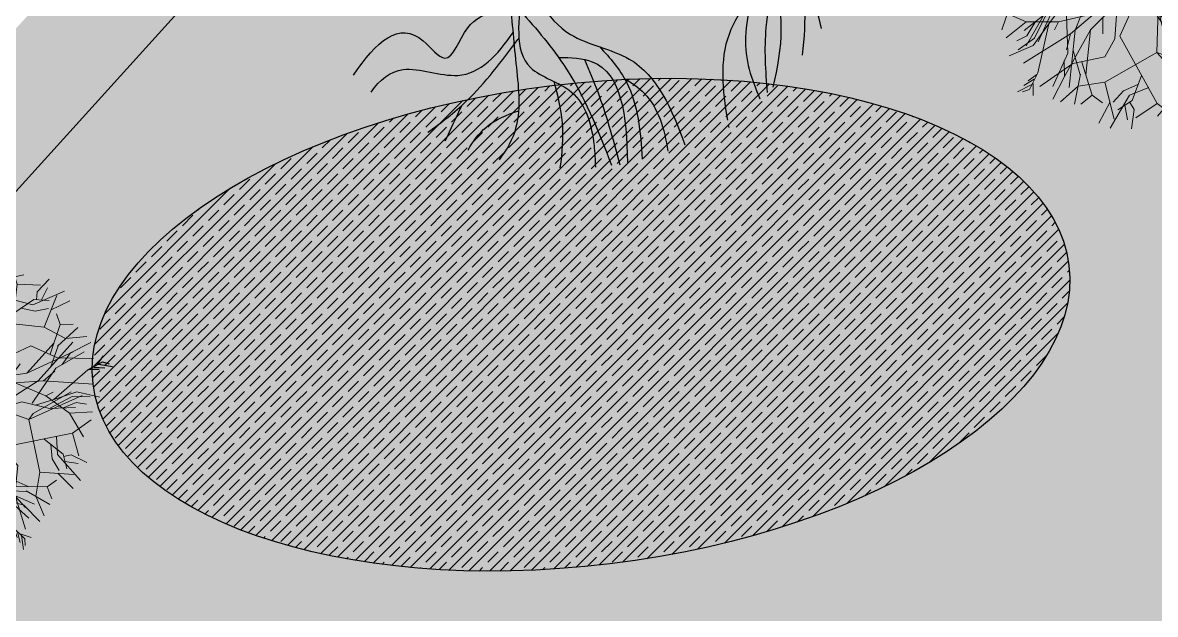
# Model space of a CAD drawing. Header units: millimetres. Extents: x -1042495 to -977915, y 3191218 to 3280168.
# Drawn here: x -1006083 to -994476, y 3268051 to 3274109 of the extents above; entities that cross this region are included whole.
import ezdxf

# ---------------------------------------------------------------- set-up
doc = ezdxf.new("R2010")
doc.units = ezdxf.units.MM
doc.layers.get('0').update_dxf_attribs({"lineweight": 15})
for name, color, linetype in [('000 Дом', 7, 'Continuous'), ('000 Привязки', 1, 'Continuous'), ('Trees', 92, 'Continuous'), ('Сосны существующие', 55, 'Continuous')]:
    doc.layers.add(name, color=color, linetype=linetype)
for name, color, linetype, lineweight in [('_ВК_К2(Ливневая)', 32, 'Канализация дожд очищенного стока', 30), ('вода', 157, 'Continuous', 0), ('деревья', 118, 'Continuous', 0), ('изгородь лиственная', 99, 'Continuous', 35)]:
    doc.layers.add(name, color=color, linetype=linetype, lineweight=lineweight)
doc.linetypes.add('Канализация дожд очищенного стока', pattern='A,10,-2,["К2-1",Standard,S=1.75,R=0,X=-1,Y=-1],-6', length=18)

# ---------------------------------------------------------------- blocks, each defined once
blk = doc.blocks.new('kuk')
h = blk.add_hatch(color=79)
edge = h.paths.add_edge_path()
edge.add_spline(control_points=[(42118.70245555053, 9572.610501919959), (42118.51148086353, 9621.383568395588), (42112.88775353153, 9736.902112695549), (42103.27618027398, 9939.922439933014), (41828.03718720157, 10021.84808445026), (41976.31665729223, 10178.61039581728), (42121.08890127442, 10026.95672017436), (42339.61048832507, 10042.89276663787), (42500.88038389137, 10056.52366963978), (42575.83301402837, 10063.75458616166)], knot_values=[870.2592256533258, 870.2592256533258, 870.2592256533258, 870.2592256533258, 1017.492147533328, 1216.085393553844, 1444.783941661861, 1538.953774334001, 1675.172457199902, 1944.284785000154, 2170.255095846381, 2170.255095846381, 2170.255095846381, 2170.255095846381], degree=3, periodic=0)
edge.add_spline(control_points=[(42575.83301402837, 10063.75458616167), (42568.50436783834, 10069.25501941686), (42559.11969187035, 10076.28697780111), (42549.74602030165, 10083.31238127735), (42547.69270120163, 10084.8513800468)], knot_values=[800.2068076794948, 800.2068076794948, 800.2068076794948, 800.2068076794948, 827.618299149897, 835.3093146752901, 835.3093146752901, 835.3093146752901, 835.3093146752901], degree=3, periodic=0)
edge.add_spline(control_points=[(42547.69270120165, 10084.85138004682), (42477.92035042593, 10079.79643981689), (42268.89360076669, 10110.85403731142), (41996.10906152218, 10127.5179185163), (41972.11511892, 10396.71243285707), (42004.03751165436, 10605.58065658231), (41774.50634144855, 10820.10969343207), (41641.78169802333, 11011.92063196362), (41629.38611638643, 11161.5686064512)], knot_values=[662.5209045612287, 662.5209045612287, 662.5209045612287, 662.5209045612287, 870.5487838410709, 1192.489053920474, 1347.311952054067, 1604.801170425202, 1787.523502055109, 2245.013428419982, 2245.013428419982, 2245.013428419982, 2245.013428419982], degree=3, periodic=0)
edge.add_spline(control_points=[(41629.38611638642, 11161.56860645121), (41625.17977546389, 11167.59878853697), (41615.90660435554, 11175.32198139933), (41605.6959189373, 11153.86769927343), (41600.54308818163, 11150.95328846361), (41599.85063968982, 11150.72012590583)], knot_values=[44.67651487797858, 44.67651487797858, 44.67651487797858, 44.67651487797858, 63.45967183674239, 85.97367081086685, 89.54853225024308, 89.54853225024308, 89.54853225024308, 89.54853225024308], degree=3, periodic=0)
edge.add_spline(control_points=[(41599.85063968982, 11150.72012590579), (41599.28733255187, 11099.97555187472), (41610.044492195, 10979.55147085), (41741.4591646418, 10808.85628926316), (41940.09863367376, 10588.25520659883), (41828.08385765617, 10410.42171458662), (41771.20066712721, 10320.11455361912)], knot_values=[0, 0, 0, 0, 149.4206191630008, 363.1700166445556, 640.4795314646232, 926.5995446511216, 926.5995446511216, 926.5995446511216, 926.5995446511216], degree=3, periodic=0)
edge.add_spline(control_points=[(41771.20066712721, 10320.11455361912), (41695.37207499499, 10314.26742733186), (41527.70772504908, 10301.33886568463), (41266.75169849607, 10411.91552298373), (41186.36993391102, 10688.53878012498), (41228.80622212666, 10854.72058716808), (41259.04968726257, 10931.5799209981)], knot_values=[0, 0, 0, 0, 228.347317750915, 504.8980010843017, 766.5752276840291, 1011.585655749663, 1011.585655749663, 1011.585655749663, 1011.585655749663], degree=3, periodic=0)
edge.add_spline(control_points=[(41259.04968726253, 10931.57992099803), (41263.77522824338, 10954.76725486915), (41267.8055131755, 10977.9686487806), (41270.3043173751, 11001.20101355655)], knot_values=[641.0062101829742, 641.0062101829742, 641.0062101829742, 641.0062101829742, 711.4068882583072, 711.4068882583072, 711.4068882583072, 711.4068882583072], degree=3, periodic=0)
edge.add_spline(control_points=[(41270.30431737509, 11001.20101355654), (41240.51089273977, 10948.22308048407), (41149.96833050664, 10816.36496202172), (41115.03543925489, 10582.32040093462), (41181.41740164826, 10414.93892833623), (41222.17460000132, 10365.32905908839)], knot_values=[2393.541726370206, 2393.541726370206, 2393.541726370206, 2393.541726370206, 2575.344291695007, 2872.618066596236, 3068.260875332532, 3068.260875332532, 3068.260875332532, 3068.260875332532], degree=3, periodic=0)
edge.add_spline(control_points=[(41222.17460000132, 10365.32905908839), (41232.39692740579, 10354.73518907069), (41242.68478816102, 10344.18247647449), (41252.97264891624, 10333.6297638783)], knot_values=[1092.159775295996, 1092.159775295996, 1092.159775295996, 1092.159775295996, 1135.427609766896, 1135.427609766896, 1135.427609766896, 1135.427609766896], degree=3, periodic=0)
edge.add_spline(control_points=[(41252.97264891623, 10333.62976387831), (41312.47526769513, 10282.35583718283), (41479.89525903799, 10243.86764620215), (41736.13086288715, 10163.57594335989), (41750.78968620272, 9892.332783800219), (41645.77022607178, 9691.978697925771), (41479.50220852446, 9568.284328220076), (41396.0501812611, 9579.624857188584), (41389.32346238778, 9580.985584299176)], knot_values=[1129.368166539482, 1129.368166539482, 1129.368166539482, 1129.368166539517, 1374.649466240999, 1629.387060471888, 1840.557481397005, 2074.506203613566, 2325.854043966237, 2348.008092964913, 2348.008092964913, 2348.008092964913, 2348.008092964913], degree=3, periodic=0)
edge.add_spline(control_points=[(41389.32346238779, 9580.985584299175), (41392.91082982747, 9574.986272249258), (41395.46722573383, 9567.644028415052), (41394.58590952103, 9560.248569419324), (41394.32649281577, 9558.917581164153)], knot_values=[39.53844287242089, 39.53844287242089, 39.53844287242089, 39.53844287242089, 61.35247244489231, 66.1332097797596, 66.1332097797596, 66.1332097797596, 66.1332097797596], degree=3, periodic=0)
edge.add_spline(control_points=[(41394.32649281577, 9558.917581164156), (41515.6997095492, 9548.340023577837), (41687.24408200163, 9704.717635599187), (41827.91540799243, 10021.6569444364), (42011.46417424718, 9848.087903634038), (42085.65507792266, 9715.237165824414), (42100.8588892412, 9586.500850168357)], knot_values=[852.2460950200016, 852.2460950200016, 852.2460950200016, 852.2460950200016, 1249.638149664189, 1485.156298665823, 1546.069788815106, 1930.433500069827, 1930.433500069827, 1930.433500069827, 1930.433500069827], degree=3, periodic=0)
edge.add_spline(control_points=[(42100.85888924119, 9586.500850168357), (42106.91248521781, 9581.888676751332), (42112.86864302251, 9577.259969462348), (42118.70245555053, 9572.61050191996)], knot_values=[76.87140819499524, 76.87140819499524, 76.87140819499524, 76.87140819499524, 96.52124541969789, 96.52124541969789, 96.52124541969789, 96.52124541969789], degree=3, periodic=0)
at = {"color": 79}
for points, knots in [([(41811.54232356326, 11700.16795422133), (41743.06276466454, 11584.94134836956), (41654.2678118461, 11419.50792442627), (41602.11762647008, 11069.77596431242), (41770.7371772328, 10823.63250546761), (42004.03751165436, 10605.58065658231), (41972.11511892, 10396.71243285707), (41996.10906152218, 10127.5179185163), (42334.61620314587, 10106.83917033415), (42695.09374382489, 10043.33110466653), (42776.3407648294, 10376.8950209276), (42989.10735178507, 10433.03155229378), (43113.54944689757, 10440.02410144643), (43146.5780243941, 10440.58016230183)], [86.72932173240594, 86.72932173240594, 86.72932173240594, 86.72932173240594, 484.9842139725721, 647.7796200633504, 1120.010830926102, 1302.733162556008, 1560.222380927143, 1715.045279060737, 2036.98554914014, 2410.00170030609, 2631.849358102644, 2900.441634017221, 2999.039400777974, 2999.039400777974, 2999.039400777974, 2999.039400777974]), ([(42502.23237186683, 11491.33933325077), (42363.34709903443, 11460.69628030243), (42167.84353123992, 11395.53962201846), (42042.08168539082, 11135.13987766189), (42117.15844378541, 10909.33436210965), (42104.7666778473, 10681.56151820635), (42007.9025223151, 10570.36225939167), (41980.3910595159, 10541.45700887838)], [106.4078338214958, 106.4078338214958, 106.4078338214958, 106.4078338214958, 508.0287641420907, 711.179884559338, 886.5979065571522, 1209.170566515845, 1327.328361209852, 1327.328361209852, 1327.328361209852, 1327.328361209852]), ([(42626.3913486699, 11404.00741546492), (42464.73722268704, 11422.71225649574), (42251.12417825883, 11427.04757121681), (42098.63788567282, 11288.68721761781), (42058.52793806178, 11246.65718651843)], [117.6535699869122, 117.6535699869122, 117.6535699869122, 117.6535699869122, 568.0302803283104, 738.3838458100794, 738.3838458100794, 738.3838458100794, 738.3838458100794]), ([(42775.03331949486, 11268.00423274758), (42594.72469048859, 11309.57976360463), (42355.61049721086, 11340.31223092607), (42021.56933293672, 11094.57378161783), (42235.63189087552, 10817.78649627793), (42105.95689278358, 10590.62283400997), (42021.50443352977, 10502.42641289841), (41983.13234657617, 10463.51666630961)], [110.0568225887295, 110.0568225887295, 110.0568225887295, 110.0568225887295, 640.4688636408155, 819.937474170335, 1178.422451917899, 1381.573572335169, 1546.996836853823, 1546.996836853823, 1546.996836853823, 1546.996836853823]), ([(42294.94473871766, 11268.47684317923), (42362.5232812125, 11253.69481662252), (42529.50229323314, 11220.41260584352), (42699.61325136261, 11230.66019932796), (42800.99740369804, 11239.73051645674)], [45.63339632055304, 45.63339632055304, 45.63339632055304, 45.63339632055304, 252.1814182955538, 555.2884261304242, 555.2884261304242, 555.2884261304242, 555.2884261304242]), ([(42129.23629617848, 10979.39438537369), (42154.98584717964, 11043.71623257419), (42224.90952966418, 11218.38414892993), (42548.58501777025, 11098.81896462991), (42740.31119657547, 11167.11022313236), (42830.40518666638, 11205.69945838294)], [0, 0, 0, 0, 185.4986812577011, 503.7272645640662, 798.1540504726267, 798.1540504726267, 798.1540504726267, 798.1540504726267]), ([(42357.69652991036, 11160.829091695), (42413.4884795131, 11121.51852574951), (42583.42038379077, 11010.00385247795), (42788.790128817, 11031.09050279407), (42928.49660457, 11054.55121202785)], [37.21260792841111, 37.21260792841111, 37.21260792841111, 37.21260792841111, 236.834510726458, 638.6108580069151, 638.6108580069151, 638.6108580069151, 638.6108580069151]), ([(42192.88164425938, 10088.73738237121), (42326.77738602563, 10149.72973433255), (42557.21480110272, 10254.69886733141), (42623.88186257898, 10690.62708494706), (42879.50282064098, 10796.39294083935), (43043.39619927933, 10856.48510252158)], [0, 0, 0, 0, 411.3316460272588, 707.9104981202695, 1185.977646545138, 1185.977646545138, 1185.977646545138, 1185.977646545138]), ([(42734.70697463628, 10575.0413649809), (42754.88745358289, 10609.65695549101), (42833.19949907948, 10722.45235726004), (42968.50674012005, 10761.13783414289), (43073.62755889205, 10778.21828572082)], [93.57964698150425, 93.57964698150425, 93.57964698150425, 93.57964698150425, 211.7905288431525, 510.4790930054103, 510.4790930054103, 510.4790930054103, 510.4790930054103]), ([(42588.39471431597, 10460.58018110551), (42639.56000310287, 10509.86582349438), (42786.956006885, 10631.73387241871), (42982.37216219064, 10651.79019204084), (43109.80433385109, 10658.21965738288)], [124.939907204068, 124.939907204068, 124.939907204068, 124.939907204068, 334.0642695739998, 700.720761932643, 700.720761932643, 700.720761932643, 700.720761932643]), ([(42637.56894045136, 10269.72905143166), (42637.34171471424, 10327.4626271196), (42650.18878098105, 10557.79564831691), (42908.75343701881, 10585.25096981823), (43125.22537545287, 10589.91434420713)], [49.56483382049256, 49.56483382049256, 49.56483382049256, 49.56483382049256, 210.8071693159835, 724.6733042370374, 724.6733042370374, 724.6733042370374, 724.6733042370374]), ([(42646.79139875725, 10389.693573297), (42696.65240145207, 10411.23850256089), (42796.11061517403, 10453.28688369089), (42960.01501698936, 10506.6931685588), (43073.7856515499, 10537.68292790107), (43135.89754140019, 10554.1206447539)], [36.87130351325237, 36.87130351325237, 36.87130351325237, 36.87130351325237, 199.7376443159611, 360.7429613297645, 553.4832749704183, 553.4832749704183, 553.4832749704183, 553.4832749704183]), ([(42402.91236180946, 10076.01386113864), (42489.27746390004, 10152.5083856159), (42705.94802300441, 10344.41589207064), (42974.33270512264, 10453.36117663539), (43137.97874177554, 10515.2876368513)], [0, 0, 0, 0, 343.8637525709091, 862.6765872067708, 862.6765872067708, 862.6765872067708, 862.6765872067708]), ([(43151.18667026713, 10277.52971012177), (43080.62613407886, 10287.73535172854), (42945.61019234066, 10297.36601722222), (42813.00051065586, 10267.08032833184), (42749.59584006404, 10249.07518755599)], [196.9284267897876, 196.9284267897876, 196.9284267897876, 196.9284267897876, 409.6109264593981, 605.7056722582904, 605.7056722582904, 605.7056722582904, 605.7056722582904]), ([(43112.75095542745, 9993.897353399272), (43065.95363676615, 10030.46185407814), (42933.94894861476, 10104.2411774405), (42653.727620548, 10069.7208878801), (42370.52351037704, 10045.14714965968), (42121.08890127442, 10026.95672017436), (41976.31665729223, 10178.61039581728), (41828.03718720157, 10021.84808445026), (42103.27618027398, 9939.922439933014), (42114.87962582943, 9694.828816794774), (42124.70704857377, 9495.004300917904), (42087.7094235827, 9287.347822908465), (41999.52082601472, 9133.72480478782), (41994.20879431425, 9010.595111551116), (41995.5174663769, 8957.816197409247)], [305.572588576106, 305.572588576106, 305.572588576106, 305.572588576106, 485.9987317620114, 780.9525720785175, 1096.229536499553, 1365.341864299804, 1501.560547165705, 1595.730379837845, 1824.428927945863, 2023.022173966378, 2289.317796157479, 2434.80399185076, 2648.538671117886, 2804.742755203982, 2804.742755203982, 2804.742755203982, 2804.742755203982]), ([(42984.66036874906, 9661.56281662532), (42940.53493202227, 9724.594730844667), (42817.22182855342, 9883.164911878366), (42651.68664126426, 10006.9096624888), (42549.74602030165, 10083.31238127735), (42547.69270120163, 10084.8513800468)], [223.228005660777, 223.228005660777, 223.228005660777, 223.228005660777, 453.5622762531424, 827.618299149897, 835.3093146752901, 835.3093146752901, 835.3093146752901, 835.3093146752901]), ([(43068.76647252697, 9848.417809497423), (43027.14826157061, 9871.90878529965), (42944.02021092433, 9931.639531952625), (42903.94141863582, 10028.69605040743), (42885.16873581005, 10084.65002681966)], [119.9931796869897, 119.9931796869897, 119.9931796869897, 119.9931796869897, 260.9127864676389, 431.7658415393169, 431.7658415393169, 431.7658415393169, 431.7658415393169]), ([(42719.29238309016, 9316.472717165401), (42564.33490264796, 9420.64156947095), (42433.75529449809, 9559.91850350098), (42706.24748546819, 9760.907192188262), (42482.10442593097, 9826.746366997848), (42420.74310073761, 9951.318430718904), (42425.73896595489, 10024.68692482968), (42430.32989771693, 10050.71276386701)], [162.8090856831513, 162.8090856831513, 162.8090856831513, 162.8090856831513, 573.9217688907703, 702.0376840706795, 878.1344772023654, 1024.54984870061, 1103.879036731555, 1103.879036731555, 1103.879036731555, 1103.879036731555]), ([(42798.18380408217, 9397.357557347686), (42741.52985674884, 9438.3897405528), (42651.47905019045, 9546.091963440398), (42780.1854371298, 9847.360548050536), (42626.60409102595, 9985.904318653505), (42521.03625812904, 10058.61954642639)], [219.0802833421253, 219.0802833421253, 219.0802833421253, 219.0802833421253, 421.9030964384481, 676.7005482502788, 1014.097759534553, 1014.097759534553, 1014.097759534553, 1014.097759534553])]:
    blk.add_open_spline(points, degree=3, knots=knots, dxfattribs=at)
for points in [[(42950.13415357938, 11058.24970885341), (42954.41123941573, 11058.99231567442), (42958.69002413875, 11059.74127939014), (42962.97012760852, 11060.49517759285)], [(43025.1736157028, 9742.423734929416), (42969.80304149857, 9768.469319498334), (42914.43246729433, 9794.514904067253), (42859.0618930901, 9820.56048863617)]]:
    blk.add_open_spline(points, degree=3, dxfattribs=at)
blk = doc.blocks.new('й5')
at = {"layer": 'изгородь лиственная', "lineweight": 0}
h = blk.add_hatch(color=86, dxfattribs=at)
h.paths.add_polyline_path([(19.18847946937603, 141.2098872812967), (2.165456650225678, 154.3448736084429), (-24.04325981329021, 108.4796197972828), (3.52502605850168, 93.00273458332958), (14.9290094684402, 62.75882348800587), (20.70947005104972, 101.1386594050964), (23.08818225211871, 103.8715613790664)])
h.paths.add_polyline_path([(-95.47287169720221, 120.629043610028), (-99.53465272480389, 126.3097968920592), (-129.3019126696745, 127.3776968967395), (-93.94692618161207, 109.7002036527083), (-57.7950079174916, 49.44700654584449), (1.651542507970589, 36.77056902446202), (0.2175589384423802, 41.18391664897717), (-12.85363739315653, 60.60265625689863)])
h.paths.add_polyline_path([(-8.812998794062878, -47.00145999070446), (-0.2620902628113981, -15.83052867246442), (-27.49768264692102, -43.48279868880127), (-31.02846071857493, -44.29559087846792), (-49.82045220494911, -76.79511885890315), (-43.7690887007775, -97.42742778098182), (4.393128101815819, -75.72675501519916)])
h.paths.add_polyline_path([(7.183579986551194, -96.22703534809625), (9.138866937893908, -86.04944457060992), (4.393128101815819, -75.72675501519916), (-43.7690887007775, -97.42742778098182), (-28.13107022877375, -150.7457299820708), (-17.95098563501961, -166.7723407331468)])
h.paths.add_polyline_path([(66.39736538146099, -47.80714744716897), (25.75511885696324, -2.609888424482051), (24.32113528743503, -7.023236049000843), (23.48190649686148, -30.4163828346791), (55.03964587651717, -127.5411177939204), (54.98663275418221, -134.5243987259892), (78.4411560518929, -152.8851043748327), (60.2289409734949, -117.8025722697821)])
h.paths.add_polyline_path([(178.7901866982284, 6.115832692757976), (172.1650738183816, 8.324203652708093), (70.04208396958711, 8.324203652708093), (122.6448291810811, -10.8784222410759), (147.4111141569156, -15.00613640371375)])
h.paths.add_polyline_path([(99.84329009438807, 43.76518866426704), (44.29899751654011, 19.0788364074433), (48.05321524087049, 16.35123757132533), (70.04208396958711, 8.324203652708093), (172.1650738183816, 8.324203652708093), (178.7901866982284, 6.115832692757976), (203.5001017432805, 22.74863983742762), (164.5067470122012, 16.26889263711564)])
h.paths.add_polyline_path([(83.46107381838374, 59.01220365271001), (89.66139751288574, 90.01382212526369), (81.75074180480442, 91.65850359286924), (66.93514777740347, 77.78217757809398), (39.22634160640882, 35.66396674018324), (58.22142977017211, 38.82048841414144)])
h.paths.add_polyline_path([(79.14322222550982, 161.7017983939004), (83.29078028688673, 167.3202310129491), (75.10782434613793, 195.9605768055335), (69.22082086534647, 156.8733406921638), (23.08818225211871, 103.8715613790628), (29.40216808243713, 43.41729760341332), (33.1563858067675, 46.14489643953129), (47.58548284583958, 64.57706343465543)])
h.paths.add_polyline_path([(-3.993087671042304, 20.37128439741718), (-21.215793693671, 28.98263740873517), (-53.50348709637183, 27.48268717980318), (-76.74194847122999, 6.046309809447848), (-71.30881307809614, 0.06596779064784641), (-51.16644594067475, 2.58376368282552)])
at = {"layer": 'Trees', "color": 86}
for p, q in [((114.7031678128551, -488.1548860995026), (142.1878726513532, -539.6832175463969)), ((117.0469465503411, -494.1205969028961), (117.1941836191982, -527.2005648249724)), ((124.1552388083364, -509.3838740993197), (121.5829623168393, -546.9849954577439)), ((133.776739425608, -525.3665097202647), (125.7311958651408, -574.6127581038418)), ((163.7198891307344, -541.9217345044926), (133.9616865780408, -520.1415153900452)), ((142.1878726513532, -539.6832175463969), (135.036029791765, -562.7617781815752))]:
    blk.add_line(p, q, dxfattribs=at)
at = {"layer": 'изгородь лиственная', "color": 86, "lineweight": 0}
for p, q in [((-53.63412618161237, 465.8098036527081), (-27.86772618161922, 583.5538036527105)), ((-2.074926181623596, 505.0402036527121), (10.80827381838753, 579.409003652705)), ((-81.03732618161303, 505.0402036527121), (-92.31012618161913, 564.9418036527095)), ((-49.59492618161312, 500.9218036527127), (-71.34852618162404, 542.237803652708)), ((32.77307381837454, 451.8442036527158), (-30.58692618161149, 553.2202036527124)), ((58.11707381837186, 502.5322036527105), (83.46107381838374, 540.5482036527137)), ((113.9266738183796, 451.3426036527126), (102.6538738183881, 546.356203652711)), ((108.8050738183811, 489.8602036527118), (146.8210738183698, 553.2202036527124)), ((159.0442738183774, 474.0730036527057), (171.953873818391, 552.5602036527089)), ((234.7858738183859, 560.8234036527065), (246.0586738183774, 525.7114036527091)), ((242.8378738183819, 488.5138036527096), (250.889873818378, 546.356203652711)), ((247.6690738183825, 511.2442036527136), (271.8514738183876, 540.1522036527094)), ((249.2794738183729, 529.8298036527121), (284.7346738183842, 564.9418036527095)), ((250.889873818378, 546.356203652711), (270.2410738183826, 560.8234036527065)), ((-195.3229261816159, 413.8282036527125), (-157.3069261816127, 502.5322036527105)), ((-144.6349261816213, 464.5162036527145), (-93.94692618161207, 527.8762036527114)), ((-60.07572618161794, 486.4546036527136), (-81.03732618161303, 505.0402036527121)), ((-66.51732618160895, 480.2506036527157), (-32.69892618161975, 521.5666036527145)), ((-31.08852618161472, 459.6058036527102), (-11.73732618161011, 502.9810036527051)), ((58.11707381837186, 502.5322036527105), (20.10107381838316, 515.2042036527091)), ((121.477073818387, 413.8282036527125), (58.11707381837186, 502.5322036527105)), ((172.1650738183816, 325.1242036527074), (134.1490738183784, 502.5322036527105)), ((146.8210738183698, 426.5002036527112), (222.8530738183763, 527.8762036527114)), ((172.1650738183816, 401.1562036527139), (184.837073818373, 515.2042036527091)), ((244.448273818387, 494.7178036527075), (263.7730738183745, 521.5666036527145)), ((-270.5686000020069, 391.9994646728192), (-302.7446454606252, 466.8262952966325)), ((-195.3229261816159, 413.8282036527125), (-246.0109261816106, 477.1882036527095)), ((-144.6349261816213, 464.5162036527145), (-220.6669261816132, 489.8602036527118)), ((32.77307381837454, 299.7802036527137), (-144.6349261816213, 464.5162036527145)), ((-103.5829261816107, 424.4938036527128), (-53.63412618161237, 465.8098036527081)), ((-69.73812618161901, 395.5594036527073), (-66.51732618160895, 480.2506036527157)), ((32.77307381837454, 451.8442036527158), (108.8050738183811, 489.8602036527118)), ((126.4764927341021, 308.7181292588502), (161.7028409765771, 484.0228954847007)), ((175.1746738183865, 426.5530036527052), (159.0442738183774, 474.0730036527057)), ((182.819570253836, 340.3492341969322), (295.1248429933476, 474.4109178612271)), ((257.3314738183835, 331.5394036527068), (242.8378738183819, 488.5138036527096)), ((283.1242738183792, 412.0858036527097), (344.3458738183836, 465.8098036527081)), ((-393.0084168278845, 396.1960440757939), (-415.4456538890663, 440.7661477788388)), ((-247.1676528347889, 387.6437925459068), (-283.6272154746111, 439.4626104802628)), ((-239.3359261293517, 411.7473688948921), (-255.6077757728926, 443.6826719493147)), ((-93.94692618161207, 312.4522036527087), (32.77307381837454, 451.8442036527158)), ((-68.12772618161398, 426.5530036527052), (-31.08852618161472, 459.6058036527102)), ((126.4764927341021, 308.7181292588502), (97.29688073441503, 448.2452779920895)), ((159.0442738183774, 387.2962036527097), (113.9266738183796, 453.4018036527086)), ((286.2130738183914, 388.4842036527116), (324.2290738183801, 439.1722036527135)), ((-408.2283162710373, 402.8345639454747), (-416.0075914420304, 425.7092594646238)), ((-355.7051296715945, 377.3023722808321), (-408.2283162710373, 402.8345639454747)), ((-375.8301018063794, 388.9211964113019), (-395.8504710146517, 420.8530887843408)), ((-361.1078433309449, 380.75109512778), (-380.6708779127657, 407.4268075724503)), ((-233.3389261816046, 274.4362036527127), (-326.1349261816213, 422.6722036527135)), ((-93.94692618161207, 312.4522036527087), (-271.3549261816079, 413.8282036527125)), ((-201.9348349503998, 342.5788477235947), (-270.5686000020069, 391.9994646728192)), ((-195.0446367840923, 384.0321273095251), (-239.3359261293517, 411.7473688948921)), ((-166.7209989660623, 348.180960902384), (-223.3682746021368, 419.8832937166626)), ((-195.3229261816159, 312.4522036527087), (-195.3229261816159, 413.8282036527125)), ((58.11707381837186, 375.8122036527093), (146.8210738183698, 426.5002036527112)), ((222.8530738183763, 261.7642036527141), (172.1650738183816, 401.1562036527139)), ((182.819570253836, 340.3492341969322), (179.2079050174507, 392.4722502476216)), ((254.2177049517923, 243.6307306846575), (271.4021489443403, 395.7797173676699)), ((257.3314738183835, 331.5394036527068), (283.1242738183792, 412.0858036527097)), ((262.0494316572294, 219.5271543356757), (303.6416501150961, 419.579095600322)), ((311.5570738183742, 388.4842036527116), (336.9010738183861, 413.8282036527125)), ((327.1368302314077, 347.2683665533732), (371.7323176929931, 415.0548360149332)), ((391.0074363402673, 314.7246672662804), (391.6158325729193, 394.8671230186701)), ((-426.9638507810014, 391.9893604680801), (-390.0868676066457, 391.8602256584782)), ((-326.3975142381823, 266.8217126846503), (-399.3166395177977, 370.4593485533587)), ((-201.9348349503998, 342.5788477235947), (-355.7051296715945, 377.3023722808321)), ((-119.2909261816094, 312.4522036527087), (-258.6829261816165, 375.8122036527093)), ((-166.7209989660623, 348.180960902384), (-247.1676528347889, 387.6437925459068)), ((45.44507381838048, 312.4522036527087), (58.11707381837186, 375.8122036527093)), ((273.5410738183855, 299.7802036527137), (286.2130738183914, 388.4842036527116)), ((273.5410738183855, 299.7802036527137), (324.2290738183801, 375.8122036527093)), ((298.8850738183828, 337.7962036527097), (311.5570738183742, 388.4842036527116)), ((-367.8647591509362, 293.1474703646345), (-438.5212363661121, 329.6791082083037)), ((-294.4622111837525, 283.0935623281985), (-399.0124414014572, 330.3881206771657)), ((-195.3229261816159, 312.4522036527087), (-220.6669261816132, 325.1242036527074)), ((-148.3391185879882, 302.2359379971058), (-201.9348349503998, 342.5788477235947)), ((-129.9572382099141, 256.2909150918313), (-166.7209989660623, 348.180960902384)), ((130.0881579704874, 256.5951132081573), (182.819570253836, 340.3492341969322)), ((159.4930738183757, 122.3722036527142), (172.1650738183816, 325.1242036527074)), ((230.7225248354662, 315.9414597316172), (327.1368302314077, 347.2683665533732)), ((230.7225248354662, 315.9414597316172), (234.942586304518, 343.9608994333212)), ((235.5250738183822, 268.1002036527134), (257.3314738183835, 331.5394036527068)), ((327.1368302314077, 347.2683665533732), (423.2469375110086, 338.5240454989289)), ((-398.4040451687906, 250.2456649247724), (-446.9153959831019, 305.9803462118434)), ((-220.6669261816132, 211.0762036527121), (-376.5061261816154, 298.7506036527157)), ((-317.6859857705276, 293.8039048223836), (-367.8647591509362, 293.1474703646345)), ((-146.2290878534695, 288.2262181462538), (-294.4622111837525, 283.0935623281985)), ((-233.3389261816046, 274.4362036527127), (-284.0269261816138, 287.108203652715)), ((-169.9789261816186, 198.4042036527098), (-195.3229261816159, 312.4522036527087)), ((-93.94692618161207, 312.4522036527087), (-119.2909261816094, 312.4522036527087)), ((-30.58692618161149, 97.02820365271327), (-93.94692618161207, 312.4522036527087)), ((20.10107381838316, 185.7322036527112), (32.77307381837454, 299.7802036527137)), ((70.7890738183778, 211.0762036527121), (45.44507381838048, 312.4522036527087)), ((77.66094380346476, 212.912220095579), (126.4764927341021, 308.7181292588502)), ((102.0687182687689, 260.8151746772128), (86.40526485789451, 309.0223273751799)), ((130.0881579704874, 256.5951132081573), (230.7225248354662, 315.9414597316172)), ((197.509073818379, 236.4202036527131), (273.5410738183855, 299.7802036527137)), ((289.1562770099263, 95.09340923804484), (391.0074363402673, 314.7246672662804)), ((391.0074363402673, 314.7246672662804), (466.9298306236014, 286.0968313319026)), ((449.2007898080628, 266.7623600455954), (502.6871100503777, 295.9940423327389)), ((-360.1889692583645, 243.214002996101), (-454.0357594492089, 261.8537501959472)), ((-222.1514821368037, 259.5983822118797), (-402.6241066378425, 278.2651046264764)), ((-385.743860761635, 166.1873458196605), (-398.4040451687906, 250.2456649247724)), ((-285.3351180477039, 266.3319644471594), (-362.1473848367023, 243.8503307909159)), ((-305.601405009249, 166.7957420523308), (-326.3975142381823, 266.8217126846503)), ((-169.9789261816186, 198.4042036527098), (-233.3389261816046, 274.4362036527127)), ((-33.23873469764658, 184.8927803938786), (-222.1514821368037, 259.5983822118797)), ((19.18847946937603, 141.2098872813003), (-129.9572382099141, 256.2909150918313)), ((77.66094380346476, 212.912220095579), (130.0881579704874, 256.5951132081573)), ((365.6296376755636, 263.314293403655), (420.3585167514539, 228.5775078221341)), ((438.0023244480981, 241.0834275229681), (449.2007898080628, 266.7623600455954)), ((455.0001945952827, 235.5862050480064), (487.5718135336938, 269.0424542204819)), ((-426.1192867541686, 205.9543755795239), (-454.4429245722131, 241.8055419866687)), ((-322.1774527691305, 238.8022729829499), (-426.1192867541686, 205.9543755795239)), ((-220.6669261816132, 211.0762036527121), (-362.3821261816192, 226.4410036527079)), ((-62.74045282139559, 193.9412995646526), (-90.455694406759, 238.2325889099011)), ((76.74834945445764, 92.69853646699266), (262.0494316572294, 219.5271543356757)), ((79.14322222550982, 161.7017983938968), (126.7419786907994, 226.1808007354157)), ((134.1490738183784, 59.01220365271365), (197.509073818379, 236.4202036527131)), ((262.0494316572294, 219.5271543356757), (254.2177049517923, 243.6307306846575)), ((262.0494316572294, 219.5271543356757), (433.7777351038385, 142.0837694706752)), ((348.5700063816912, 222.1847544989105), (430.1114059500396, 245.2926117452334)), ((378.5443125928723, 230.2307222019299), (421.4251356727327, 205.218226595247)), ((420.3585167514539, 228.5775078221341), (540.301970689965, 240.4571021863449)), ((430.1114059500396, 245.2926117452334), (479.8557172998553, 225.8967481941618)), ((433.7777351038385, 142.0837694706752), (510.6127237361798, 233.6696171648873)), ((-447.1048874224507, 149.4833963725796), (-513.8526915295661, 184.7172707345817)), ((-426.1192867541686, 205.9543755795239), (-449.9186649868207, 173.7148744087644)), ((-144.6349261816213, 135.0442036527129), (-220.6669261816132, 211.0762036527121)), ((-144.6349261816213, 135.0442036527129), (-169.9789261816186, 198.4042036527098)), ((-95.47287169720221, 120.6290436100353), (-142.0872223794286, 185.8232586177728)), ((-43.16113605779537, 133.6823586921855), (-62.74045282139559, 193.9412995646526)), ((-30.58692618161149, 97.02820365271327), (20.10107381838316, 185.7322036527112)), ((69.22082086536102, 156.873340692171), (77.66094380346476, 212.912220095579)), ((96.13307381837512, 122.3722036527142), (70.7890738183778, 211.0762036527121)), ((158.9821946750599, 153.2261511138968), (192.5412333688873, 193.271673334817)), ((421.4251356727327, 205.218226595247), (468.657251939876, 200.2178156715199)), ((473.6015133246838, 191.6646549832985), (548.3115729156707, 202.3932267238306)), ((-425.7272288819659, 88.32482294148576), (-529.7461718527484, 149.2150225486403)), ((-385.743860761635, 166.1873458196605), (-501.7374829211767, 137.2553117689567)), ((-292.3328243694123, 2.594967194829223), (-385.743860761635, 166.1873458196605)), ((-249.2583274895005, 135.1646371142378), (-305.601405009249, 166.7957420523308)), ((-182.65092618161, 173.0602036527089), (-233.3389261816046, 173.0602036527089)), ((20.70947005104972, 101.1386594050964), (69.22082086536102, 156.873340692171)), ((32.1528619928722, 17.0803402999918), (79.14322222550982, 161.7017983938968)), ((107.7228779114666, 115.9840775286466), (158.9821946750599, 153.2261511138968)), ((489.8166145072319, 133.6436465325678), (490.1208126235724, 173.7148744087644)), ((-443.4423735644086, 80.53462424312966), (-472.2857642690942, 125.4651800733918)), ((-241.1224026677373, 119.1969855870302), (-452.6177358741988, 1.378174729496095)), ((-412.8599007064913, 107.8498213021703), (-448.1323176505393, 139.6575800947139)), ((-392.8705621427362, 62.4095718721328), (-412.8599007064913, 107.8498213021703)), ((-145.0122953881219, 127.9413066414672), (-249.2583274895005, 135.1646371142378)), ((-136.5721724500181, 71.90242723806296), (-241.1224026677373, 119.1969855870302)), ((-52.8180514612468, 124.6338395214225), (-145.0122953881219, 127.9413066414672)), ((-93.94692618161207, 109.7002036527156), (-144.6349261816213, 135.0442036527129)), ((27.54948853542737, 31.24806700542831), (-95.47287169720221, 120.6290436100353)), ((-55.93092618162336, 46.34020365271135), (-93.94692618161207, 109.7002036527156)), ((-16.26141351112165, 78.74200394340369), (-70.32417891037767, 133.684355598416)), ((3.52502605850168, 93.00273458333322), (-52.8180514612468, 124.6338395214225)), ((0.2175589384423802, 41.18391664897717), (-51.29706087957311, 117.7147071649742)), ((0.2175589384423802, 41.18391664897717), (-43.16113605779537, 133.6823586921855)), ((32.1528619928722, 17.0803402999918), (19.18847946937603, 141.2098872813003)), ((33.1563858067675, 46.14489643952766), (90.02259984170087, 118.7875261643094)), ((33.1563858067675, 46.14489643952766), (107.7228779114666, 115.9840775286466)), ((63.78396693096147, 73.423417819733), (99.33093522176205, 141.8182835139633)), ((83.46107381838374, 59.01220365271365), (96.13307381837512, 122.3722036527142)), ((425.0334140493942, 45.97366219106698), (489.8166145072319, 133.6436465325678)), ((433.7777351038385, 142.0837694706752), (493.4282797436172, 81.52063048187483)), ((489.8166145072319, 133.6436465325678), (533.8037057361507, 121.2876602417418)), ((-471.5056109390862, 74.38569131027543), (-531.9589047297777, 82.17523380363127)), ((-457.8725438384427, 103.0165351285978), (-503.8886269545183, 95.09497823531274)), ((-447.3521643205313, 88.5780913315939), (-471.5056109390862, 74.38569131027543)), ((-363.8915378670208, 51.300441341431), (-443.4423735644086, 80.53462424312966)), ((-401.8684059033403, 28.05334508077067), (-425.7272288819659, 88.32482294148576)), ((-67.87310863945459, -3.715768928941543), (-136.5721724500181, 71.90242723806296)), ((20.10107381838316, 33.66820365270905), (-30.58692618161149, 97.02820365271327)), ((7.045761829984258, 46.14489643952766), (-16.26141351112165, 78.74200394340369)), ((32.1528619928722, 17.0803402999918), (3.52502605850168, 93.00273458333322)), ((8.049285643879557, 17.0803402999918), (20.70947005104972, 101.1386594050964)), ((32.1528619928722, 24.91206700543262), (76.74834945445764, 92.69853646699266)), ((39.98458869830938, 41.18391664897717), (63.78396693096147, 73.423417819733)), ((76.74834945445764, 92.69853646699266), (176.7743200867844, 71.90242723806296)), ((176.7743200867844, 71.90242723806296), (289.1562770099263, 95.09340923804484)), ((216.5413498466369, 31.52700124552939), (305.1239285371266, 86.9574844162671)), ((305.1239285371266, 86.9574844162671), (369.2987327623123, 94.485013005371)), ((326.6126982757996, 8.738132985872653), (450.2939062814694, 79.60585325638021)), ((369.2987327623123, 94.485013005371), (444.9169289293204, 25.78594919480747)), ((458.3785267099738, 64.74710644547667), (545.2583433524414, 104.8289934391178)), ((493.4282797436172, 81.52063048187483), (565.43481067424, 64.94458272200063)), ((-452.6177358741988, 1.378174729496095), (-497.2132233357843, 69.16464419105978)), ((-94.5109405072435, 57.27634604800551), (-250.0480633095431, -49.00766730481701)), ((27.54948853542737, 31.24806700542831), (-94.5109405072435, 57.27634604800551)), ((20.10107381838316, 8.32420365271173), (-55.93092618162336, 46.34020365271135)), ((33.1563858067675, 46.14489643952766), (-7.851067604118725, 16.35123757132897)), ((0.2175589384423802, 41.18391664897717), (15.88101234933129, -7.023236048997205)), ((48.05321524087049, 16.35123757132897), (7.045761829984258, 46.14489643952766)), ((12.65265910132439, 31.24806700543195), (96.50908336878638, 45.18296524956895)), ((20.10107381838316, 8.32420365271173), (134.1490738183784, 59.01220365271365)), ((20.10107381838316, 8.32420365271173), (83.46107381838374, 59.01220365271365)), ((24.32113528743503, -7.023236048993567), (39.98458869830938, 41.18391664897717)), ((96.50908336878638, 45.18296524956895), (164.5067470122012, 16.26889263711564)), ((273.5118640664878, 17.14847889287557), (314.5193174773594, 46.94213776107426)), ((356.3343502388161, -29.64453397593388), (513.311794623558, 61.33291748560805)), ((411.408885790137, 2.04629293734979), (460.3369422883261, 65.38343424029154)), ((493.9385268933693, 28.86179885482488), (572.5735756897193, 40.83791829296752)), ((-452.6177358741988, 1.378174729496095), (-500.216492339503, -63.10082761202648)), ((-420.074036587117, -62.49243137935264), (-492.6889637503918, 1.073976613159175)), ((-292.3328243694123, 2.594967194829223), (-443.5692167034285, -134.8031604263051)), ((-292.3328243694123, 2.594967194829223), (-300.1645510748494, -21.50860915415615)), ((-67.87310863945459, -3.715768928941543), (-292.3328243694123, 2.594967194829223)), ((-152.2567407979368, 20.91385871850434), (-281.6832396234531, -135.6675402079491)), ((-46.05507237932761, 4.257856772896048), (-115.0146672126721, -30.18076817669134)), ((12.65265910132439, 31.24806700543195), (-110.3697011313052, -58.1329095991714)), ((-5.242926181628718, 8.32420365271173), (-106.618926181618, -4.347796347290569)), ((-53.50348709637183, 27.48268717980318), (-100.9974240343436, -16.32821486674584)), ((-5.242926181628718, 8.32420365271173), (-93.94692618161207, -17.01979634728559)), ((8.049285643879557, 24.91206700542898), (-67.87310863945459, -3.715768928941543)), ((27.54948853542737, 31.24806700542831), (-53.50348709637183, 27.48268717980318)), ((12.65265910132439, 31.24806700543195), (-49.82045220494911, -76.79511885890315)), ((-7.851067604118725, 16.35123757132897), (-46.05507237932761, 4.257856772896048)), ((32.1528619928722, 17.0803402999918), (-27.49768264692102, -43.48279868880127)), ((12.65265910132439, 31.24806700543195), (-8.812998794062878, -47.00145999070082)), ((-5.242926181628718, 8.32420365271173), (45.44507381838048, 8.32420365271173)), ((8.049285643879557, 17.0803402999918), (32.1528619928722, 24.91206700543262)), ((32.1528619928722, 17.0803402999918), (8.049285643879557, 24.91206700542898)), ((8.049285643879557, 17.0803402999918), (55.03964587651717, -127.5411177939168)), ((8.049285643879557, 17.0803402999918), (91.49920851632487, -75.72229985956801)), ((8.049285643879557, 17.0803402999918), (75.83575510545052, -27.51514716159363)), ((12.65265910132439, 31.24806700543195), (27.54948853542737, 10.74434029998883)), ((27.54948853542737, 31.24806700542831), (12.65265910132439, 10.74434029998883)), ((12.65265910132439, 10.74434029998883), (16.41803892694588, -70.30863533180309)), ((20.10107381838316, 8.32420365271173), (20.10107381838316, 33.66820365270905)), ((20.10107381838316, 8.32420365271173), (172.1650738183816, 8.32420365271173)), ((27.54948853542737, 31.24806700542831), (66.71542450059496, -44.19801135502712)), ((27.54948853542737, 10.74434029998883), (105.7990155315492, -10.72131759541298)), ((45.44507381838048, 8.32420365271173), (83.46107381838374, -4.347796347290569)), ((48.05321524087049, 16.35123757132897), (137.5165367796726, -32.9842168123505)), ((48.05321524087049, 16.35123757132897), (134.7130881439953, -15.28393874258472)), ((140.0105593306362, -19.98761857248974), (216.5413498466369, 31.52700124552939)), ((164.5067470122012, 16.26889263711564), (220.4110298571759, 25.55882479988213)), ((172.1650738183816, 8.32420365271173), (248.1970738183882, -17.01979634728559)), ((220.4110298571759, 25.55882479988213), (326.6126982757996, 8.738132985872653)), ((220.4110298571759, 25.55882479988213), (278.1568301478692, -10.80366252961176)), ((326.6126982757996, 8.738132985872653), (504.2229787891847, 29.40803690329994)), ((428.6450792857795, -6.149353859615076), (541.0270362089213, 17.04162814036317)), ((444.9169289293204, 25.78594919480747), (564.8264144415734, -15.19787303039629)), ((453.7288889650954, -1.163610748324572), (493.9385268933693, 28.86179885482488)), ((-300.1645510748494, -21.50860915415615), (-403.4979888272355, -134.4989623099682)), ((-169.9789261816186, -4.347796347290569), (-220.6669261816132, -17.01979634728559)), ((-106.618926181618, -4.347796347290569), (-169.9789261816186, -4.347796347290569)), ((-100.9974240343436, -16.32821486674584), (-132.6326003482536, -102.9880877698779)), ((24.32113528743503, -7.023236048993567), (5.046016640175367, -107.3534047976464)), ((15.88101234933129, -7.023236048997205), (15.57681423299073, -47.09446392519021)), ((24.32113528743503, -7.023236048993567), (21.01366816737573, -99.21747997586863)), ((75.83575510545052, -27.51514716159363), (140.0105593306362, -19.98761857248974)), ((83.46107381838374, -4.347796347290569), (159.4930738183757, -17.01979634728559)), ((105.7990155315492, -10.72131759541298), (283.681382484996, -147.7609210063856)), ((105.7990155315492, -10.72131759541298), (116.9304651400307, -112.2780199326407)), ((137.5165367796726, -32.9842168123505), (188.7758535432658, -70.22629039760068)), ((159.5898760942218, -80.24655944494953), (356.3343502388161, -29.64453397593388)), ((278.1568301478692, -10.80366252961176), (365.6962893067684, -88.17360326998096)), ((278.1568301478692, -10.80366252961176), (374.1066352137714, -35.07276906068364)), ((311.7388627772452, -97.43100343749757), (428.6450792857795, -6.149353859615076)), ((374.1066352137714, -35.07276906068364), (422.5625033417018, -15.53097354519923)), ((374.1066352137714, -35.07276906068364), (536.3111108826124, -100.4540919671126)), ((599.8485016857303, -16.36539551098031), (569.9384920597658, -37.936670114359)), ((-420.074036587117, -62.49243137935264), (-495.9964308704366, -91.12026731372316)), ((-348.8013170111226, -55.5764957661122), (-434.4992587242887, -87.2940170142283)), ((-323.6597311911755, -93.81933820111226), (-420.074036587117, -62.49243137935264)), ((-348.8013170111226, -55.5764957661122), (-411.1920833831828, -119.8911245180971)), ((-299.4246901603328, -52.29208153546642), (-354.3550645236974, -90.79799211942372)), ((-250.0480633095431, -49.00766730481701), (-348.8013170111226, -55.5764957661122)), ((-285.4486194490892, -54.61456457615714), (-326.3737279257621, -197.1787203242675)), ((-110.3697011313052, -58.1329095991714), (-186.777710681723, -82.31967119603723)), ((-99.50421357754385, -60.05884644867911), (-139.2712433373963, -100.434272441209)), ((-27.49768264692102, -43.48279868880127), (-99.50421357754385, -60.05884644867911)), ((16.41803892694588, -70.30863533180309), (-76.7283175032644, -112.2780199326407)), ((16.41803892694588, -70.30863533180309), (-58.94569449929986, -281.8323859132834)), ((-8.812998794062878, -47.00145999070082), (18.17721143846575, -105.7091914713528)), ((15.57681423299073, -47.09446392519021), (27.02020617481321, -123.3210563248613)), ((66.71542450059496, -44.19801135502712), (60.2289409734949, -117.8025722697748)), ((188.7758535432658, -70.22629039760068), (237.2317216711963, -89.76808591308873)), ((388.7534329518967, -108.6601878430229), (533.5661902537395, -46.36819783663304)), ((533.5661902537395, -46.36819783663304), (591.065786530613, -36.15182031040968)), ((539.9641858485847, -45.98263781737842), (571.4706036561838, -56.06487930490039)), ((556.6770081949653, -43.93886218921762), (591.6429225328029, -58.00462801548201)), ((574.8506051519653, -39.7271773524044), (619.2003608910891, -62.59687164246498)), ((591.065786530613, -36.15182031040968), (610.8047610246867, -50.08529450752394)), ((-431.6958100886259, -104.9942950839977), (-467.0963662281574, -110.6011923553342)), ((-354.3550645236974, -90.79799211942372), (-434.8967331214808, -226.3120737338613)), ((-391.6502878676984, -71.43525639016661), (-431.6958100886259, -104.9942950839977)), ((-354.3550645236974, -90.79799211942372), (-422.5658641014597, -140.8007710998172)), ((-323.6597311911755, -93.81933820111226), (-343.5432460711017, -114.0070511973754)), ((-207.3619109152933, -104.9585320265978), (-323.6597311911755, -93.81933820111226)), ((-207.3619109152933, -104.9585320265978), (-299.2519567258423, -141.7222927827352)), ((-139.2712433373963, -100.434272441209), (-235.0771525006712, -149.2498213718536)), ((-139.2712433373963, -100.434272441209), (-207.3619109152933, -104.9585320265978)), ((-132.6326003482536, -102.9880877698779), (-171.7161913792079, -199.8998240257315)), ((-49.82045220494911, -76.79511885890315), (3.198037070163991, -257.5632793822224)), ((18.17721143846575, -105.7091914713528), (90.81984116326203, -162.5754055062826)), ((91.49920851632487, -75.72229985956801), (279.8035597228154, -81.15915379395665)), ((279.8035597228154, -81.15915379395665), (363.5576807116013, -133.8905660773089)), ((304.1851091904391, -132.8640915722863), (454.1976796555973, -102.1908464483349)), ((365.6962893067684, -88.17360326998096), (393.6484307292558, -83.52863718859953)), ((365.6962893067684, -88.17360326998096), (425.2836070431658, -170.1885100917389)), ((-422.5658641014597, -140.8007710998172), (-503.673353818449, -148.2792465038619)), ((-411.1920833831828, -119.8911245180971), (-471.7413323095388, -138.5533337778252)), ((-299.2519567258423, -141.7222927827352), (-468.9083114854002, -184.1690900907015)), ((-281.6832396234531, -135.6675402079491), (-355.2054556040093, -301.5388712971726)), ((-299.2519567258423, -141.7222927827352), (-326.9671983112203, -186.013582127991)), ((-187.174197919041, -124.8420469065313), (-202.8376513299154, -173.0491996044948)), ((-76.7283175032644, -112.2780199326407), (-154.0159133094421, -197.0963753900687)), ((5.046016640175367, -107.3534047976464), (-14.53330012342485, -167.6123456701062)), ((55.03964587651717, -127.5411177939168), (54.43124964385061, -207.6835735463064)), ((60.2289409734949, -117.8025722697748), (86.3395649502636, -168.0999578434166)), ((116.9304651400307, -112.2780199326407), (173.7143342407653, -211.9932048241717)), ((283.681382484996, -147.7609210063856), (486.7947871594806, -125.4980217894408)), ((283.681382484996, -147.7609210063856), (304.1851091904391, -132.8640915722863)), ((321.6806202172011, -107.5248599356346), (388.7534329518967, -108.6601878430229)), ((363.5576807116013, -133.8905660773089), (451.836061285765, -118.5313107827715)), ((363.5576807116013, -133.8905660773089), (451.5318631694245, -158.6025386589645)), ((388.7534329518967, -108.6601878430229), (473.3280250685348, -108.3003919207986)), ((451.836061285765, -118.5313107827715), (511.7908040418843, -139.0232218953643)), ((473.3280250685348, -108.3003919207986), (543.3411001727945, -149.9239645330126)), ((-235.0771525006712, -149.2498213718536), (-366.6174231227342, -270.3688284544442)), ((-235.0771525006712, -149.2498213718536), (-293.482350823484, -279.2810014747447)), ((-33.08210532512749, -142.9512650565994), (75.84066679494572, -314.4294934171558)), ((-14.53330012342485, -167.6123456701062), (-18.14496535981016, -219.7353617207991)), ((86.3395649502636, -168.0999578434166), (69.60121807045653, -234.2561040411128)), ((86.3395649502636, -168.0999578434166), (103.1602567642985, -274.3016262620331)), ((90.81984116326203, -162.5754055062826), (170.910885605088, -229.6934828939338)), ((283.681382484996, -147.7609210063856), (263.0953108453687, -335.0155650568013)), ((407.5447719405056, -146.2465523681421), (459.6677879912022, -142.6348871317496)), ((425.2836070431658, -170.1885100917389), (446.6669200043543, -264.296797711926)), ((425.2836070431658, -170.1885100917389), (503.5331340392877, -191.654167987137)), ((459.6677879912022, -142.6348871317496), (491.6030910456175, -158.9067367752941)), ((-326.3737279257621, -197.1787203242675), (-403.6613237319398, -281.9970757816918)), ((-307.6120741491904, -193.6779575205073), (-309.9670657777315, -273.6779712426905)), ((-171.7161913792079, -199.8998240257315), (-219.2101283171796, -243.7107260722805)), ((-154.0159133094421, -197.0963753900687), (-107.3192176930315, -434.6484050141189)), ((173.7143342407653, -211.9932048241717), (414.0698125004856, -240.9896223708238)), ((-452.1658499234181, -241.8616455119263), (-488.7215185614623, -251.0346507002796)), ((-434.8967331214808, -226.3120737338613), (-475.4098476374056, -268.3747114778344)), ((-439.8461937944521, -230.3846457966683), (-471.2616140891041, -240.7469488317474)), ((-320.7668306544219, -232.5792764638099), (-441.8653285071341, -269.9036949832589)), ((-343.7364099674596, -215.9561646317052), (-358.6181974303181, -263.881863437975)), ((-219.2101283171796, -243.7107260722805), (-320.7668306544219, -232.5792764638099)), ((-292.8146892319346, -237.2242425451877), (-293.6942754876945, -346.2293595994743)), ((69.60121807045653, -234.2561040411128), (23.06921232245804, -341.4197036496807)), ((69.60121807045653, -234.2561040411128), (76.17004653175536, -333.0093577426778)), ((94.74991085728107, -221.2007920527249), (135.7573642681527, -250.9944509209199)), ((170.910885605088, -229.6934828939338), (197.9010958376311, -288.4012143745858)), ((312.9452383909083, -229.2256337769977), (360.1197948143672, -299.635392591601)), ((357.3334703660512, -232.7405807922587), (341.2089778011432, -295.5250949415531)), ((414.0698125004856, -240.9896223708238), (410.3044326748641, -322.0425980026193)), ((414.0698125004856, -240.9896223708238), (490.4778220509033, -216.8028607739507)), ((-464.393032476175, -255.9511423922922), (-513.7152075936319, -263.5173034216969)), ((-475.4098476374056, -268.3747114778344), (-499.5689041009027, -268.70457216469)), ((-470.8850447619479, -289.5446158417653), (-459.3666157576517, -254.5124255432347)), ((-358.6181974303181, -263.881863437975), (-415.195901874642, -319.791269585894)), ((-308.7566983862198, -272.0120434478777), (-355.4844044592319, -355.5056461366585)), ((-58.94569449929986, -281.8323859132834), (-243.3968899140455, -320.1187356227019)), ((-58.94569449929986, -281.8323859132834), (24.9930747023609, -468.125098773744)), ((-58.94569449929986, -281.8323859132834), (-38.4419677938713, -296.7292153473827)), ((3.198037070163991, -257.5632793822224), (-21.07106946090062, -353.5130844481282)), ((103.1602567642985, -274.3016262620331), (208.7790590811055, -370.0301151628846)), ((103.1602567642985, -274.3016262620331), (177.703098630489, -436.8316893227202)), ((329.8599784186081, -255.2465522641469), (319.322584547539, -303.7579246925416)), ((-327.253314181522, -306.183837378554), (-395.2509778249223, -335.0979099910037)), ((-243.3968899140455, -320.1187356227019), (-327.253314181522, -306.183837378554)), ((-243.3968899140455, -320.1187356227019), (-251.7248908868642, -439.3757160297027)), ((-38.4419677938713, -296.7292153473827), (37.08645550078654, -429.9210939985314)), ((-8.936516195375589, -305.5381819151771), (10.7103617957182, -369.6790531503102)), ((-2.40886020117614, -292.9638355217648), (120.5311550972547, -375.9406735334742)), ((75.84066679494572, -314.4294934171558), (210.8740628918167, -435.6103362040812)), ((197.9010958376311, -288.4012143745858), (155.9317112368008, -381.5475708048143)), ((319.322584547539, -303.7579246925416), (329.162437761217, -350.2235486011159)), ((341.2089778011432, -295.5250949415531), (389.5717090631952, -405.9271018519103)), ((360.1197948143672, -299.635392591601), (357.0450699755311, -352.9386955073169)), ((358.5550506486325, -308.440811505865), (386.4376828629174, -311.155958412066)), ((386.4376828629174, -311.155958412066), (430.7668467058393, -352.9913852102727)), ((-293.6942754876945, -346.2293595994743), (-336.5432463442703, -362.088120223536)), ((-293.6942754876945, -346.2293595994743), (-270.3871001465886, -378.826467103343)), ((-127.3802116320439, -334.8379474524991), (-179.766131926488, -401.4614287859295)), ((23.06921232245804, -341.4197036496807), (-36.51810541395389, -423.4346104714423)), ((-21.07106946090062, -353.5130844481282), (20.81597020573099, -432.7245426342088)), ((-21.07106946090062, -353.5130844481282), (-17.3880345694779, -444.8179234326344)), ((23.06921232245804, -341.4197036496807), (36.12452431084239, -366.5683964365053)), ((76.17004653175536, -333.0093577426778), (64.11265288294817, -507.4789211925781)), ((76.17004653175536, -333.0093577426778), (109.7290852255828, -373.0548799636017)), ((263.0953108453687, -335.0155650568013), (223.9293748802011, -410.4616434172603)), ((263.0953108453687, -335.0155650568013), (373.9419453453593, -379.7883982933054)), ((358.5795121359552, -326.3054818391138), (400.4634797085018, -346.9443827144314)), ((-246.4720899750246, -383.6383441273538), (-300.6077015876363, -436.2314122162861)), ((-181.700770397103, -382.2060212112228), (-271.7544126269058, -462.3178082722407)), ((-196.2939242402645, -363.9349085940376), (-237.4446767770569, -387.651832554282)), ((-146.9006335952436, -358.9657271990654), (-196.2939242402645, -363.9349085940376)), ((-117.0064068647625, -378.1398430813351), (-181.700770397103, -382.2060212112228)), ((10.7103617957182, -369.6790531503102), (37.18753430845391, -450.0030870413684)), ((10.7103617957182, -369.6790531503102), (114.7031678128551, -488.1548860995026)), ((120.5311550972547, -375.9406735334742), (177.3150241979893, -475.6558584249979)), ((122.9994016802666, -357.0154852531596), (198.3562035996292, -383.9765791776808)), ((155.9317112368008, -381.5475708048143), (154.0078488568834, -508.2529659288703)), ((168.9870232251851, -356.398878017997), (272.3852430081315, -390.9198479017759)), ((197.145836208103, -382.3106513828716), (262.1133158295124, -452.5522828875655)), ((272.3852430081315, -390.9198479017759), (310.5892477833404, -378.826467103343)), ((272.3852430081315, -390.9198479017759), (274.2267604538356, -436.5722673940363)), ((322.5557593463018, -357.5688926176845), (355.8459154750453, -425.3070706312828)), ((-179.766131926488, -401.4614287859295), (-231.4107277327712, -415.0088181494029)), ((-205.6068676192808, -408.2380437266584), (-212.2927710141666, -454.4498351305192)), ((-188.6241155026801, -402.6942927378623), (-182.5901664583944, -430.0512783329686)), ((-36.51810541395389, -423.4346104714423), (-119.4125984914572, -472.8524097893278)), ((-36.51810541395389, -423.4346104714423), (-32.7527255883324, -504.4875861032378)), ((-19.22955201519653, -399.1655039403813), (0.3122435002878774, -447.6213720683081)), ((133.024202046392, -398.2561148315181), (174.0055249614088, -427.2193911706308)), ((174.0055249614088, -427.2193911706308), (209.6950578245451, -498.3049423045377)), ((223.9293748802011, -410.4616434172603), (230.4158584073011, -484.0662043320044)), ((-182.5901664583944, -430.0512783329686), (-208.6795567529334, -485.1386763152659)), ((-107.3192176930315, -434.6484050141189), (-185.5687446891679, -456.1140629095134)), ((-107.3192176930315, -434.6484050141189), (-60.70486701081973, -499.8426200218564)), ((0.3122435002878774, -447.6213720683081), (-5.294653771052253, -483.0219282078469)), ((37.18753430845391, -450.0030870413684), (19.23639437979728, -529.451869648914)), ((20.81597020573099, -432.7245426342088), (19.85403901577229, -496.0772401962349))]:
    blk.add_line(p, q, dxfattribs=at)

msp = doc.modelspace()

# ---------------------------------------------------------------- hatches: boundary and pattern name
at = {"layer": '000 Привязки', "true_color": 0x999b37}
h = msp.add_hatch(color=55, dxfattribs=at)
h.dxf.hatch_style = 1
h.paths.add_polyline_path([(-993493.2382017627, 3267552.188399731), (-994194.1245987155, 3267798.860308155), (-992036.2381236292, 3273930.216272339), (-989678.0242912509, 3273100.259935603), (-989415.7580892779, 3273845.455506667), (-986491.5729367472, 3272816.309649155), (-986753.839139178, 3272071.114078144), (-981612.9329845645, 3270261.809264168), (-983272.8456580378, 3265545.381599411), (-986055.5379802743, 3266524.730076706), (-986553.5117823817, 3265109.801777229), (-989437.3907472824, 3266124.762163148), (-989935.3474299647, 3264709.882506236), (-979266.3598758022, 3260949.558505505), (-980318.0226566531, 3271335.582340404), (-989147.2214710452, 3275033.696493968), (-1001307.873298857, 3279313.550128862), (-1021564.11379768, 3257304.459940832), (-1018434.951940914, 3254428.589344897), (-1015529.942206061, 3251752.090749509), (-1014511.886433927, 3252854.231504428), (-1014291.516156889, 3252650.673808604), (-1013682.505632613, 3253316.394571229), (-1012328.107329581, 3254787.994121358), (-1003276.393269716, 3264622.987491981, -0.2998431241994589), (-1001140.828650165, 3265155.160254235), (-998749.7057693125, 3264313.621815084, 0.1960082871574546), (-997241.4451600302, 3264387.138816134), (-994090.7896442201, 3265854.32308312)])
at = {"layer": 'вода'}
h = msp.add_hatch(dxfattribs=at)
h.set_pattern_fill('JIS_STN_1E', color=256, scale=150)
h.set_pattern_definition([(45, (0, 0), (-106.0660171779821, 106.0660171779821), []), (45, (105.75, 0), (-106.0660171779821, 106.0660171779821), [150, -75])])
edge = h.paths.add_edge_path()
edge.add_ellipse((-1000361.937733386, 3271016.621478125), major_axis=(-5000.181774718792, -607.6446622919708), ratio=0.4897339888896072, start_angle=0, end_angle=360)

# ---------------------------------------------------------------- linework, layer by layer
at = {"layer": '000 Дом'}
msp.add_ellipse((-1000361.937733386, 3271016.621478125), major_axis=(-5000.181774718792, -607.6446622919708), ratio=0.4897339888896072, dxfattribs=at)
at = {"layer": '_ВК_К2(Ливневая)'}
msp.add_lwpolyline([(-1012201.878789713, 3233617.375209158), (-1011610.048359516, 3245061.457463544), (-1009205.827229122, 3269011.036136088), (-999595.9293192294, 3279625.800005257)], dxfattribs=at)

# ---------------------------------------------------------------- block references
at = {"layer": 'деревья', "rotation": 90}
for p, xscale, yscale, zscale in [((-994451.7240661372, 3274755.428311062), 3.257210879999998, 3.257210879999998, 3.257210879999998), ((-1006845.989017224, 3270218.882637565), 2.931489791999998, 2.931489791999998, 2.931489791999998)]:
    msp.add_blockref('й5', p, dxfattribs=dict(at, xscale=xscale, yscale=yscale, zscale=zscale))
at = {"layer": 'Сосны существующие', "linetype": 'Continuous', "lineweight": 25, "ltscale": 0.5, "xscale": 2.20370778980352, "yscale": 2.20370778980352, "zscale": 2.20370778980352, "rotation": 270}
msp.add_blockref('kuk', (-1023221.984707739, 3367713.910425261), dxfattribs=at)

doc.saveas('drawing.dxf')
